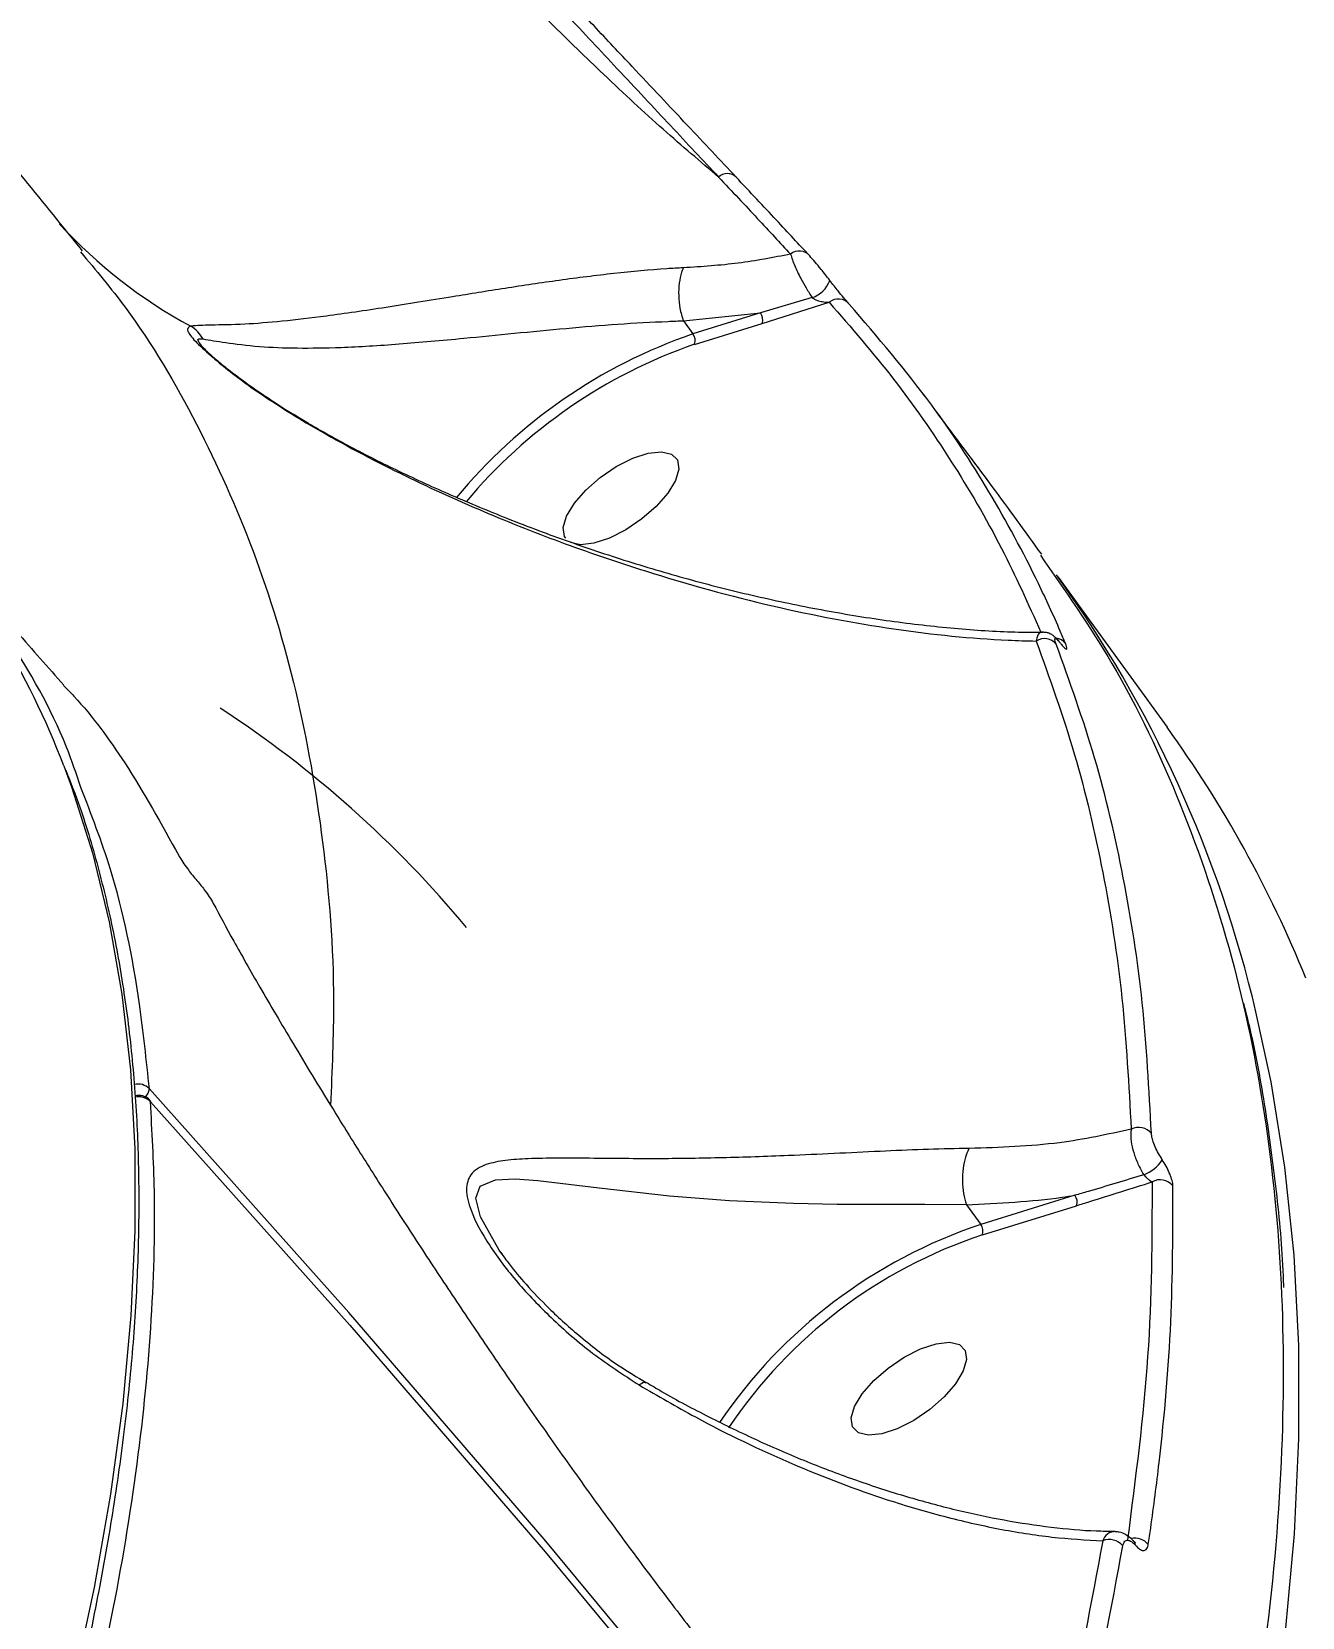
# Model space of a CAD drawing. Header units: millimetres. Extents: x -6028 to 5958, y -6064 to 4137.
# Drawn here: x 1604.9 to 1688.6, y -5.4 to 99.1 of the extents above; entities that cross this region are included whole.
import ezdxf

# ---------------------------------------------------------------- set-up
doc = ezdxf.new("R2010")
doc.units = ezdxf.units.MM
for name, color, linetype in [('DIKOM_ОБЪЕКТ', 7, 'Continuous'), ('DIKOM_РАЗМЕР_ЗОНА', 7, 'Continuous'), ('DIKOM_РАЗМЕР_ОБЪЕКТА', 7, 'Continuous')]:
    doc.layers.add(name, color=color, linetype=linetype)
doc.styles.add('style1', font='arial.ttf', dxfattribs={"width": 0.8})
doc.dimstyles.new('1-50', dxfattribs={"dimtxt": 300, "dimasz": 200, "dimexe": 100, "dimexo": 0, "dimgap": 100, "dimtad": 1, "dimtxsty": 'style1', "dimcen": 200, "dimclrd": 7, "dimclre": 7, "dimclrt": 7, "dimadec": 1, "dimazin": 2, "dimtfac": 1, "dimtmove": 0, "dimatfit": 2, "dimfxl": 0, "dimlwd": 25, "dimlwe": 18, "dimarcsym": 0})

# ---------------------------------------------------------------- blocks, each defined once
blk = doc.blocks.new('*D9')
at = {"layer": 'Defpoints', "color": 0, "transparency": 16777216}
for p in [(-6027.56, 1459.58), (4556.58, 1382.7), (4556.58, -5964.37)]:
    blk.add_point(p, dxfattribs=at)
at = {"layer": 'DIKOM_РАЗМЕР_ЗОНА', "color": 7, "lineweight": 18, "transparency": 16777216}
for p, q in [((-6027.56, 1459.58), (-6027.56, -6064.37)), ((4556.58, 1382.7), (4556.58, -6064.37))]:
    blk.add_line(p, q, dxfattribs=at)
at = {"layer": 'DIKOM_РАЗМЕР_ЗОНА', "color": 7, "lineweight": 25, "transparency": 16777216}
blk.add_line((-5827.56, -5964.37), (4356.58, -5964.37), dxfattribs=at)
at = {"layer": 'DIKOM_РАЗМЕР_ЗОНА', "color": 7, "transparency": 16777216}
for points in [[(-5827.56, -5931.03), (-5827.56, -5997.7), (-6027.56, -5964.37)], [(4356.58, -5931.03), (4356.58, -5997.7), (4556.58, -5964.37)]]:
    blk.add_solid(points, dxfattribs=at)
at = {"layer": 'DIKOM_РАЗМЕР_ЗОНА', "color": 7, "transparency": 16777216, "insert": (157.08, -5711.2), "char_height": 300, "attachment_point": 5, "style": 'style1'}
blk.add_mtext('10600', dxfattribs=at)
blk = doc.blocks.new('*D10')
at = {"layer": 'Defpoints', "color": 0, "transparency": 16777216}
for p in [(1555.59, 4137.49), (5858.35, 4137.49), (1555.59, -4898.38)]:
    blk.add_point(p, dxfattribs=at)
at = {"layer": 'DIKOM_РАЗМЕР_ЗОНА', "color": 7, "lineweight": 18, "transparency": 16777216}
for p, q in [((1555.59, 4137.49), (5958.35, 4137.49)), ((1555.59, -4898.38), (5958.35, -4898.38))]:
    blk.add_line(p, q, dxfattribs=at)
at = {"layer": 'DIKOM_РАЗМЕР_ЗОНА', "color": 7, "lineweight": 25, "transparency": 16777216}
blk.add_line((5858.35, -4698.38), (5858.35, 3937.49), dxfattribs=at)
at = {"layer": 'DIKOM_РАЗМЕР_ЗОНА', "color": 7, "transparency": 16777216}
for points in [[(5825.01, 3937.49), (5891.68, 3937.49), (5858.35, 4137.49)], [(5825.01, -4698.38), (5891.68, -4698.38), (5858.35, -4898.38)]]:
    blk.add_solid(points, dxfattribs=at)
at = {"layer": 'DIKOM_РАЗМЕР_ЗОНА', "color": 7, "transparency": 16777216, "insert": (5605.17, 52.12), "char_height": 300, "attachment_point": 5, "rotation": 90, "style": 'style1'}
blk.add_mtext('9050', dxfattribs=at)
blk = doc.blocks.new('*D11')
at = {"layer": 'Defpoints', "color": 0, "transparency": 16777216}
for p in [(259.43, 2965.58), (1920.55, -3002.33), (4022.59, -3002.33)]:
    blk.add_point(p, dxfattribs=at)
at = {"layer": 'DIKOM_РАЗМЕР_ОБЪЕКТА', "color": 7, "lineweight": 18, "transparency": 16777216}
for p, q in [((259.43, 2965.58), (4122.59, 2965.58)), ((1920.55, -3002.33), (4122.59, -3002.33))]:
    blk.add_line(p, q, dxfattribs=at)
at = {"layer": 'DIKOM_РАЗМЕР_ОБЪЕКТА', "color": 7, "lineweight": 25, "transparency": 16777216}
blk.add_line((4022.59, 2765.58), (4022.59, -2802.33), dxfattribs=at)
at = {"layer": 'DIKOM_РАЗМЕР_ОБЪЕКТА', "color": 7, "transparency": 16777216}
for points in [[(3989.25, 2765.58), (4055.92, 2765.58), (4022.59, 2965.58)], [(3989.25, -2802.33), (4055.92, -2802.33), (4022.59, -3002.33)]]:
    blk.add_solid(points, dxfattribs=at)
at = {"layer": 'DIKOM_РАЗМЕР_ОБЪЕКТА', "color": 7, "transparency": 16777216, "insert": (3769.41, -24.42), "char_height": 300, "attachment_point": 5, "rotation": 90, "style": 'style1'}
blk.add_mtext('6000', dxfattribs=at)
blk = doc.blocks.new('*D12')
at = {"layer": 'Defpoints', "color": 0, "transparency": 16777216}
for p in [(3056.58, 1987.9), (-4027.97, 676.5), (3056.58, -3714.77)]:
    blk.add_point(p, dxfattribs=at)
at = {"layer": 'DIKOM_РАЗМЕР_ОБЪЕКТА', "color": 7, "lineweight": 18, "transparency": 16777216}
for p, q in [((3056.58, 1987.9), (3056.58, -3814.77)), ((-4027.97, 676.5), (-4027.97, -3814.77))]:
    blk.add_line(p, q, dxfattribs=at)
at = {"layer": 'DIKOM_РАЗМЕР_ОБЪЕКТА', "color": 7, "lineweight": 25, "transparency": 16777216}
blk.add_line((-3827.97, -3714.77), (2856.58, -3714.77), dxfattribs=at)
at = {"layer": 'DIKOM_РАЗМЕР_ОБЪЕКТА', "color": 7, "transparency": 16777216}
for points in [[(-3827.97, -3681.44), (-3827.97, -3748.11), (-4027.97, -3714.77)], [(2856.58, -3681.44), (2856.58, -3748.11), (3056.58, -3714.77)]]:
    blk.add_solid(points, dxfattribs=at)
at = {"layer": 'DIKOM_РАЗМЕР_ОБЪЕКТА', "color": 7, "transparency": 16777216, "insert": (20, -3461.6), "char_height": 300, "attachment_point": 5, "style": 'style1'}
blk.add_mtext('7100', dxfattribs=at)

msp = doc.modelspace()

# ---------------------------------------------------------------- linework, layer by layer
at = {"layer": 'DIKOM_ОБЪЕКТ', "color": 7, "linetype": 'Continuous', "lineweight": 15}
for p, q in [((1656.327, 81.571), (1652.915, 80.561)), ((1647.84, 80.033), (1652.915, 80.561)), ((1652.915, 80.561), (1648.46, 79.178)), ((1653.027, 79.877), (1657.446, 81.267)), ((1647.838, 80.036), (1647.84, 80.033)), ((1647.84, 80.033), (1648.46, 79.178)), ((1648.572, 78.494), (1653.027, 79.877)), ((1663.618, 75.219), (1663.748, 75.046)), ((1672.546, 63.136), (1679.717, 53.252)), ((1673.643, 22.395), (1667.436, 20.469)), ((1666.488, 21.778), (1666.49, 21.774)), ((1666.49, 21.774), (1667.436, 20.469)), ((1667.548, 19.785), (1673.755, 21.711)), ((1636.05, 18.323), (1635.812, 18.626)), ((1677.556, -0.443), (1677.547, -0.432))]:
    msp.add_line(p, q, dxfattribs=at)
at = {"layer": 'DIKOM_ОБЪЕКТ', "color": 7, "linetype": 'Continuous', "lineweight": 15, "flags": 128}
for points in [[(1640.083, 65.707), (1640.009, 65.83), (1639.919, 66.424), (1640.138, 67.173), (1640.647, 68.019), (1641.406, 68.89), (1642.353, 69.718), (1643.41, 70.436), (1644.494, 70.984), (1645.515, 71.318), (1646.391, 71.413), (1647.051, 71.259), (1647.441, 70.869), (1647.531, 70.275), (1647.312, 69.525), (1646.803, 68.68), (1646.044, 67.808), (1645.097, 66.98), (1644.04, 66.263), (1642.956, 65.715), (1641.935, 65.38), (1641.059, 65.286), (1640.4, 65.44), (1640.4, 65.44)], [(1606.988, 50.71), (1607.504, 49.323), (1608.881, 44.981), (1609.988, 40.42), (1610.821, 35.644), (1611.381, 30.656), (1611.668, 25.461), (1611.68, 20.063), (1611.418, 14.467), (1610.882, 8.677), (1610.073, 2.698), (1608.991, -3.464), (1607.637, -9.805), (1606.013, -16.319), (1604.119, -23), (1601.958, -29.844), (1599.53, -36.844), (1596.839, -43.994)], [(1678.552, -45.54), (1680.097, -40.721), (1682.174, -33.588), (1683.955, -26.581), (1685.441, -19.706), (1686.63, -12.969), (1687.521, -6.376), (1688.112, 0.069), (1688.404, 6.358), (1688.397, 12.488), (1688.09, 18.452), (1687.483, 24.247), (1686.578, 29.866), (1685.575, 34.495)], [(1698.521, -78.004), (1687.152, -62.076), (1675.477, -46.336), (1663.5, -30.786), (1651.223, -15.433), (1638.65, -0.28), (1625.786, 14.668), (1612.634, 29.406)], [(1612.666, 28.655), (1612.68, 28.637), (1612.701, 28.566)], [(1612.701, 28.566), (1625.853, 13.828), (1638.717, -1.119), (1651.29, -16.272), (1663.567, -31.626), (1675.545, -47.175), (1687.22, -62.916), (1698.588, -78.843)], [(1635.812, 18.626), (1635.702, 18.767), (1634.451, 20.973), (1634.152, 22.199), (1634.439, 22.999), (1635.459, 23.424), (1636.746, 23.475), (1638.231, 23.362), (1642.282, 22.881), (1646.911, 22.362), (1650.868, 22.062), (1655.085, 21.876), (1657.976, 21.82), (1660.904, 21.801), (1663.748, 21.8), (1666.487, 21.778), (1666.488, 21.778), (1666.488, 21.778)], [(1659.376, 6.731), (1658.986, 7.121), (1658.896, 7.715), (1659.115, 8.464), (1659.624, 9.309), (1660.383, 10.181), (1661.329, 11.009), (1662.387, 11.727), (1663.47, 12.275), (1664.491, 12.609), (1665.367, 12.704), (1666.027, 12.55), (1666.418, 12.16), (1666.507, 11.566), (1666.289, 10.816), (1665.779, 9.971), (1665.02, 9.099), (1664.074, 8.271), (1663.016, 7.554), (1661.933, 7.006), (1660.912, 6.671), (1660.036, 6.577), (1659.376, 6.731)]]:
    msp.add_lwpolyline(points, dxfattribs=at)
at = {"layer": 'DIKOM_ОБЪЕКТ', "color": 7, "linetype": 'Continuous', "lineweight": 15}
for centre, radius, start, end in [((1650.732, 88.945), 0.814, 44.57036, 134.93108), ((1630.959, 108.694), 32.924, 222.57145, 241.72066), ((1655.472, 83.739), 0.904, 40.36204, 129.14818), ((1655.718, 83.349), 1.88, 288.89544, 340.19824), ((1652.325, 80.113), 0.74, 341.38116, 37.17394), ((1658.047, 80.552), 0.934, 39.53932, 130.06094), ((1614.005, 77.607), 2.494, 29.79778, 57.05189), ((1659.873, 46.011), 35.076, 108.98846, 140.37089), ((1659.734, 46.194), 34.175, 109.06491, 140.11198), ((1647.87, 78.731), 0.741, 341.39, 37.1631), ((1557.616, 32.004), 52.798, 20.74981, 41.98323), ((1606.877, 15.975), 80.849, 13.24287, 35.82272), ((1671.639, 58.087), 1.005, 39.79577, 122.98903), ((1672.303, 58.224), 0.907, 37.52851, 83.19686), ((1577.634, -6.399), 72.683, 39.72152, 56.92105), ((1616.537, 7.52), 77.994, 21.97847, 35.89862), ((1611.877, 28.686), 1.045, 43.54799, 103.69583), ((1611.657, 29.543), 0.986, 317.24448, 352.01874), ((1611.926, 27.983), 1, 42.25855, 104.77286), ((1611.942, 27.844), 1.048, 43.55597, 104.61508), ((1677.853, 25.788), 1.083, 39.42662, 117.3146), ((1677.34, 26.053), 2.453, 290.06295, 327.44567), ((1679.267, 22.33), 1.087, 39.3299, 119.27462), ((1673.052, 21.947), 0.741, 341.40333, 37.16328), ((1678.128, -11.524), 33.733, 108.47841, 145.82482), ((1666.846, 20.022), 0.741, 341.40125, 37.16536), ((1677.782, -11.051), 32.49, 108.3594, 146.09214), ((1675.914, -1.436), 1.14, 38.81101, 112.68811), ((1677.595, -1.346), 1.138, 38.86205, 102.43676), ((1677.27, -0.664), 0.361, 358.02771, 37.65113)]:
    msp.add_arc(centre, radius, start, end, dxfattribs=at)
for points, knots in [([(1529.64, 171.244), (1533.211, 167.716), (1541.028, 159.994), (1552.828, 147.801), (1565.091, 134.725), (1577.131, 121.418), (1588.942, 107.885), (1599.302, 95.633), (1605.641, 87.821), (1608.201, 84.665)], [0, 0, 0, 0, 0.1289196, 0.2821676, 0.4354905, 0.5888911, 0.7423726, 0.8959393, 1, 1, 1, 1]), ([(1651.313, 89.517), (1650.265, 90.631), (1648.151, 92.879), (1644.931, 96.299), (1641.965, 99.46), (1639.328, 102.281), (1636.58, 105.238), (1633.763, 108.29), (1630.928, 111.387), (1628.072, 114.537), (1625.192, 117.749), (1622.34, 120.97), (1619.564, 124.148), (1616.86, 127.29), (1614.212, 130.415), (1612.529, 132.449), (1611.687, 133.465)], [0, 0, 0, 0, 0.1001193, 0.2018928, 0.2673144, 0.3327344, 0.400066, 0.4673954, 0.5330259, 0.5986559, 0.6662116, 0.7337677, 0.7993729, 0.8649777, 0.9324885, 1, 1, 1, 1]), ([(1650.157, 89.522), (1648.959, 90.54), (1646.561, 92.575), (1642.801, 96.052), (1639.083, 99.66), (1635.461, 103.327), (1631.774, 107.204), (1628.066, 111.252), (1624.385, 115.416), (1620.775, 119.642), (1617.294, 123.876), (1613.958, 128.077), (1611.91, 130.791), (1610.888, 132.146)], [0, 0, 0, 0, 0.1033756, 0.2067499, 0.2946062, 0.382735, 0.470592, 0.5587473, 0.6471795, 0.7353358, 0.8234662, 0.911871, 1, 1, 1, 1]), ([(1611.377, 132.573), (1612.467, 131.263), (1614.65, 128.638), (1618.16, 124.537), (1621.787, 120.376), (1625.507, 116.189), (1629.257, 112.029), (1632.985, 107.948), (1636.632, 103.997), (1640.152, 100.213), (1643.65, 96.473), (1647.063, 92.833), (1649.126, 90.626), (1650.157, 89.522)], [0, 0, 0, 0, 0.0886928, 0.1776669, 0.2663584, 0.3550669, 0.444058, 0.5327621, 0.6211385, 0.7097992, 0.7981763, 0.8990881, 1, 1, 1, 1]), ([(1650.157, 89.522), (1651.039, 88.582), (1652.816, 86.688), (1654.203, 85.193), (1654.901, 84.44)], [0, 0, 0, 0, 0.4964881, 1, 1, 1, 1]), ([(1656.161, 84.325), (1655.458, 85.083), (1654.041, 86.609), (1652.226, 88.543), (1651.313, 89.517)], [0, 0, 0, 0, 0.4964899, 1, 1, 1, 1]), ([(1608.101, 84.584), (1609.103, 83.387), (1612.035, 79.88), (1615.864, 73.317), (1619.672, 64.893), (1622.459, 55.698), (1624.199, 45.764), (1624.939, 36.645), (1624.674, 30.627), (1624.573, 28.335)], [0, 0, 0, 0, 0.0831487, 0.2435014, 0.4037316, 0.5686189, 0.7336404, 0.8985281, 1, 1, 1, 1]), ([(1654.901, 84.44), (1653.764, 84.219), (1651.481, 83.774), (1649.053, 83.616), (1647.834, 83.537)], [0, 0, 0, 0, 0.4978519, 1, 1, 1, 1]), ([(1654.901, 84.44), (1654.977, 84.2), (1655.118, 83.759), (1655.519, 82.928), (1655.926, 82.193), (1656.191, 81.782), (1656.327, 81.571)], [0, 0, 0, 0, 0.33122842, 0.60780651, 0.79830373, 1, 1, 1, 1]), ([(1657.487, 82.712), (1657.391, 82.837), (1657.199, 83.086), (1656.862, 83.507), (1656.481, 83.967), (1656.275, 84.197), (1656.161, 84.325)], [0, 0, 0, 0, 0.1848953, 0.3685926, 0.6501004, 1, 1, 1, 1]), ([(1647.834, 83.537), (1647.473, 83.517), (1646.007, 83.438), (1643.275, 83.182), (1639.666, 82.725), (1636.071, 82.186), (1632.187, 81.561), (1628.161, 80.908), (1624.411, 80.351), (1621.316, 79.995), (1618.76, 79.786), (1616.574, 79.769), (1615.765, 79.723), (1615.361, 79.7)], [0, 0, 0, 0, 0.0275945, 0.1121793, 0.196824, 0.2807368, 0.3647052, 0.4782463, 0.5919069, 0.6886541, 0.785422, 0.8928598, 1, 1, 1, 1]), ([(1647.834, 83.537), (1647.82, 83.508), (1647.779, 83.418), (1647.668, 83.116), (1647.543, 82.545), (1647.506, 81.711), (1647.588, 80.814), (1647.751, 80.306), (1647.838, 80.036)], [0, 0, 0, 0, 0.0343223, 0.10612353, 0.32208045, 0.53804408, 0.75401097, 1, 1, 1, 1]), ([(1658.768, 81.147), (1658.751, 81.165), (1658.652, 81.274), (1658.427, 81.536), (1658.082, 81.955), (1657.764, 82.353), (1657.58, 82.593), (1657.487, 82.712)], [0, 0, 0, 0, 0.0639427, 0.388592, 0.6455989, 0.8223236, 1, 1, 1, 1]), ([(1656.327, 81.571), (1656.356, 81.548), (1656.406, 81.509), (1656.525, 81.445), (1656.721, 81.366), (1657.027, 81.293), (1657.277, 81.268), (1657.422, 81.267), (1657.446, 81.267)], [0, 0, 0, 0, 0.0726508, 0.1227919, 0.2789672, 0.5490252, 0.9246954, 1, 1, 1, 1]), ([(1657.446, 81.267), (1658.894, 79.603), (1661.789, 76.276), (1665.545, 70.839), (1668.809, 65.293), (1670.563, 61.383), (1671.397, 59.525)], [0, 0, 0, 0, 0.2553613, 0.5107239, 0.7674898, 1, 1, 1, 1]), ([(1673.023, 58.776), (1672.909, 59.044), (1672.344, 60.38), (1670.778, 63.794), (1668.051, 68.834), (1663.993, 75.053), (1660.637, 78.967), (1658.768, 81.147)], [0, 0, 0, 0, 0.0321655, 0.1608352, 0.4182082, 0.6759561, 1, 1, 1, 1]), ([(1615.361, 79.7), (1615.23, 79.627), (1615.002, 79.501), (1615.575, 78.757), (1616.569, 77.822), (1617.79, 76.818), (1619.786, 75.297), (1621.635, 74.146), (1622.978, 73.311)], [0, 0, 0, 0, 0.1914548, 0.3312406, 0.470484, 0.5823755, 0.6969234, 1, 1, 1, 1]), ([(1616.169, 78.846), (1616.618, 78.772), (1617.518, 78.623), (1619.761, 78.328), (1622.317, 78.232), (1625.375, 78.271), (1629.034, 78.498), (1632.926, 78.847), (1636.664, 79.222), (1640.088, 79.553), (1643.526, 79.851), (1646.099, 79.97), (1647.508, 80.043), (1647.838, 80.036), (1647.838, 80.036)], [0, 0, 0, 0, 0.1075125, 0.2153749, 0.3137291, 0.4120628, 0.526781, 0.641368, 0.7248286, 0.8082234, 0.890898, 0.9734919, 0.9999867, 1, 1, 1, 1]), ([(1616.043, 78.456), (1615.972, 78.545), (1615.676, 78.911), (1615.956, 78.874), (1616.169, 78.846)], [0, 0, 0, 0, 0.24085546, 1, 1, 1, 1]), ([(1616.012, 78.465), (1616.012, 78.465), (1615.987, 78.503), (1616.081, 78.374), (1616.323, 78.132), (1616.826, 77.67), (1617.54, 77.068), (1618.545, 76.292), (1619.376, 75.678), (1619.871, 75.351), (1619.898, 75.333)], [0, 0, 0, 0, 0.0001891, 0.1052894, 0.2305274, 0.375671, 0.5346455, 0.7502742, 0.9864414, 1, 1, 1, 1]), ([(1619.898, 75.333), (1620.394, 74.998), (1621.422, 74.303), (1622.545, 73.644), (1623.126, 73.302)], [0, 0, 0, 0, 0.4820103, 1, 1, 1, 1]), ([(1622.978, 73.311), (1622.992, 73.313), (1623.053, 73.321), (1623.09, 73.285), (1623.118, 73.258)], [0, 0, 0, 0, 0.2333468, 1, 1, 1, 1]), ([(1622.978, 73.311), (1623.179, 73.194), (1625.23, 72.007), (1629.143, 69.94), (1634.649, 67.426), (1640.06, 65.299), (1646.474, 63.126), (1653.786, 61.121), (1661.78, 59.61), (1667.469, 59.036), (1670.475, 58.948), (1671.091, 58.93)], [0, 0, 0, 0, 0.0115179, 0.1169985, 0.2229794, 0.3292411, 0.4351029, 0.6083265, 0.7820039, 0.9552841, 1, 1, 1, 1]), ([(1623.127, 73.273), (1624.037, 72.76), (1626.023, 71.64), (1629.166, 70.073), (1632.634, 68.487), (1636.382, 66.934), (1640.358, 65.441), (1644.497, 64.065), (1648.702, 62.844), (1652.955, 61.789), (1657.233, 60.914), (1661.514, 60.219), (1665.69, 59.75), (1669.056, 59.513), (1670.937, 59.522), (1671.552, 59.525)], [0, 0, 0, 0, 0.0518662, 0.1131887, 0.1791124, 0.2507016, 0.329802, 0.4115953, 0.496485, 0.5841637, 0.6743244, 0.7672919, 0.8620794, 0.9549013, 1, 1, 1, 1]), ([(1664.497, 74.044), (1665.73, 72.407), (1668.071, 69.299), (1670.354, 66.144), (1671.434, 64.651)], [0, 0, 0, 0, 0.5265329, 1, 1, 1, 1]), ([(1608.123, 49.278), (1607.816, 50.178), (1606.581, 53.8), (1603.311, 59.316), (1599.899, 64.31), (1597.437, 66.562), (1597.007, 66.955)], [0, 0, 0, 0, 0.1283002, 0.5162685, 0.9155041, 1, 1, 1, 1]), ([(1598.367, 65.645), (1600.213, 63.622), (1603.119, 60.438), (1605.957, 57.197), (1606.993, 56.015)], [0, 0, 0, 0, 0.6352144, 1, 1, 1, 1]), ([(1671.367, 64.602), (1672.998, 62.264), (1676.578, 57.132), (1680.759, 48.261), (1684.131, 38.314), (1686.324, 27.742), (1687.419, 16.636), (1687.42, 4.805), (1686.295, -7.733), (1683.967, -20.971), (1681.029, -33.114), (1678.403, -41.019), (1677.359, -44.16)], [0, 0, 0, 0, 0.0889471, 0.1952515, 0.3014694, 0.4046889, 0.5079882, 0.6112078, 0.7174258, 0.8237304, 0.9299481, 1, 1, 1, 1]), ([(1671.552, 59.513), (1671.491, 59.515), (1671.283, 59.523), (1671.147, 59.269), (1671.103, 58.999), (1671.091, 58.93)], [0, 0, 0, 0, 0.2393606, 0.8070772, 1, 1, 1, 1]), ([(1671.091, 58.93), (1671.973, 56.481), (1673.737, 51.581), (1675.58, 43.702), (1676.88, 35.474), (1677.197, 29.658), (1677.356, 26.75)], [0, 0, 0, 0, 0.249098, 0.498194, 0.7490981, 1, 1, 1, 1]), ([(1671.557, 59.534), (1671.643, 59.528), (1671.819, 59.516), (1672.053, 59.413), (1672.262, 59.271), (1672.446, 59.099), (1672.597, 58.912), (1672.678, 58.811)], [0, 0, 0, 0, 0.1550535, 0.3201766, 0.493301, 0.7260793, 1, 1, 1, 1]), ([(1672.411, 58.73), (1672.363, 58.874), (1672.293, 59.088), (1672.375, 59.11), (1672.498, 59.012), (1672.626, 58.869), (1672.7, 58.776), (1672.715, 58.756)], [0, 0, 0, 0, 0.4456141, 0.6623436, 0.8364718, 0.9657237, 1, 1, 1, 1]), ([(1678.689, 26.476), (1678.531, 29.37), (1678.217, 35.157), (1676.924, 43.39), (1675.08, 51.31), (1673.301, 56.257), (1672.411, 58.73)], [0, 0, 0, 0, 0.2490973, 0.4981942, 0.7490971, 1, 1, 1, 1]), ([(1672.699, 58.792), (1672.718, 58.768), (1672.774, 58.698), (1672.815, 58.658), (1672.809, 58.663), (1672.807, 58.665)], [0, 0, 0, 0, 0.2822765, 0.8228717, 1, 1, 1, 1]), ([(1672.715, 58.756), (1672.732, 58.736), (1672.809, 58.639), (1672.942, 58.491), (1673.07, 58.388), (1673.154, 58.409), (1673.075, 58.63), (1673.023, 58.776)], [0, 0, 0, 0, 0.0349244, 0.1620496, 0.3362533, 0.5591373, 1, 1, 1, 1]), ([(1606.981, 56.005), (1607.209, 55.769), (1608.715, 54.212), (1611.369, 50.579), (1613.424, 46.863), (1614.568, 44.793)], [0, 0, 0, 0, 0.0733995, 0.4839055, 1, 1, 1, 1]), ([(1607.129, 50.412), (1607.442, 49.609), (1608.269, 47.488), (1609.336, 43.828), (1610.359, 39.456), (1611.126, 34.883), (1611.65, 30.123), (1611.927, 25.177), (1611.957, 20.05), (1611.74, 14.745), (1611.277, 9.268), (1610.567, 3.623), (1609.613, -2.187), (1608.413, -8.155), (1606.971, -14.279), (1605.286, -20.552), (1603.362, -26.97), (1601.195, -33.531), (1599.071, -39.472), (1597.613, -43.256), (1597.031, -44.766)], [0, 0, 0, 0, 0.0350732, 0.0926964, 0.1503929, 0.2081549, 0.2659771, 0.3238484, 0.381758, 0.4396971, 0.4976572, 0.555631, 0.6136127, 0.6715994, 0.7295843, 0.7875676, 0.8455472, 0.9035213, 0.9614902, 1, 1, 1, 1]), ([(1612.634, 29.406), (1612.434, 31.287), (1611.896, 36.357), (1610.512, 43.089), (1608.807, 47.506), (1608.123, 49.278)], [0, 0, 0, 0, 0.261139, 0.7035519, 1, 1, 1, 1]), ([(1614.568, 44.793), (1614.577, 44.775), (1614.634, 44.665), (1614.796, 44.404), (1615.093, 43.989), (1615.394, 43.597), (1615.589, 43.363), (1615.687, 43.246)], [0, 0, 0, 0, 0.0638722, 0.3885834, 0.6455549, 0.8222941, 1, 1, 1, 1]), ([(1615.687, 43.246), (1615.788, 43.124), (1615.991, 42.881), (1616.309, 42.465), (1616.636, 42.007), (1616.771, 41.772), (1616.847, 41.641)], [0, 0, 0, 0, 0.1849038, 0.3685935, 0.6501476, 1, 1, 1, 1]), ([(1616.847, 41.641), (1617.268, 40.851), (1618.116, 39.26), (1619.309, 37.175), (1619.91, 36.126)], [0, 0, 0, 0, 0.4965008, 1, 1, 1, 1]), ([(1619.91, 36.126), (1620.618, 34.914), (1622.044, 32.472), (1624.336, 28.703), (1626.512, 25.207), (1628.496, 22.082), (1630.617, 18.806), (1632.847, 15.43), (1635.15, 12.014), (1637.533, 8.552), (1640.004, 5.04), (1642.524, 1.54), (1645.053, -1.889), (1647.596, -5.254), (1650.166, -8.572), (1651.877, -10.704), (1652.732, -11.771)], [0, 0, 0, 0, 0.1001215, 0.201894, 0.2673161, 0.3327358, 0.4000665, 0.4673969, 0.5330273, 0.5986553, 0.6662124, 0.733767, 0.7993731, 0.8649768, 0.9324884, 1, 1, 1, 1]), ([(1684.76, 35.055), (1684.902, 34.495), (1685.476, 32.229), (1686.215, 28.106), (1686.939, 22.676), (1687.319, 18.739), (1687.385, 16.574), (1687.393, 16.314)], [0, 0, 0, 0, 0.0952294, 0.3849294, 0.673321, 0.9607485, 1, 1, 1, 1]), ([(1137.812, -491.644), (1140.978, -490.246), (1149.572, -486.451), (1163.985, -479.542), (1181.112, -470.719), (1198.605, -461.074), (1216.375, -450.669), (1234.341, -439.545), (1252.448, -427.734), (1270.668, -415.241), (1288.969, -402.099), (1307.294, -388.356), (1325.557, -374.076), (1343.673, -359.326), (1361.584, -344.147), (1379.255, -328.556), (1396.662, -312.586), (1413.753, -296.292), (1430.45, -279.75), (1446.674, -263.035), (1462.369, -246.199), (1477.499, -229.268), (1492.049, -212.272), (1505.98, -195.264), (1519.228, -178.322), (1531.731, -161.528), (1543.441, -144.933), (1554.323, -128.572), (1564.377, -112.464), (1573.577, -96.66), (1581.883, -81.231), (1589.255, -66.249), (1595.359, -52.444), (1600.337, -39.752), (1604.338, -28.1), (1607.601, -16.868), (1610.115, -6.103), (1611.861, 4.099), (1612.835, 13.712), (1613.083, 21.834), (1612.812, 26.617), (1612.701, 28.566)], [0, 0, 0, 0, 0.0156528, 0.04248985, 0.06941153, 0.0963763, 0.12334105, 0.15026276, 0.17709987, 0.20393689, 0.23085856, 0.25782329, 0.28478808, 0.31170974, 0.3385468, 0.36538389, 0.39230554, 0.4192703, 0.44623507, 0.47315673, 0.49999378, 0.52683087, 0.55375249, 0.58071731, 0.60768201, 0.63460366, 0.66144074, 0.68827776, 0.71519938, 0.74216405, 0.76912881, 0.79605055, 0.82288755, 0.84596662, 0.86916829, 0.89239741, 0.91562643, 0.93882812, 0.96158796, 0.98434806, 1, 1, 1, 1]), ([(1677.356, 26.75), (1675.803, 26.411), (1672.408, 25.671), (1668.695, 25.547), (1666.68, 25.48)], [0, 0, 0, 0, 0.4574445, 1, 1, 1, 1]), ([(1677.356, 26.75), (1677.347, 26.699), (1677.308, 26.476), (1677.329, 25.975), (1677.499, 25.228), (1677.786, 24.451), (1678.049, 23.984), (1678.181, 23.749)], [0, 0, 0, 0, 0.073538, 0.3198412, 0.5507681, 0.773438, 1, 1, 1, 1]), ([(1679.408, 24.733), (1679.32, 24.873), (1679.145, 25.152), (1678.927, 25.606), (1678.765, 26.037), (1678.699, 26.321), (1678.691, 26.447), (1678.689, 26.476)], [0, 0, 0, 0, 0.2211139, 0.4418286, 0.6744795, 0.9251217, 1, 1, 1, 1]), ([(1666.68, 25.48), (1666.572, 25.479), (1665.593, 25.471), (1663.655, 25.419), (1660.757, 25.29), (1657.761, 25.143), (1654.245, 24.98), (1650.37, 24.853), (1645.927, 24.783), (1641.547, 24.843), (1638.239, 24.853), (1636.074, 24.718), (1634.734, 24.451), (1633.774, 23.895), (1633.439, 22.838), (1633.806, 21.219), (1635.003, 19.052), (1636.855, 16.629), (1639.161, 14.22), (1641.818, 11.909), (1643.885, 10.563), (1644.918, 9.89)], [0, 0, 0, 0, 0.0056298, 0.0508126, 0.0960134, 0.1438698, 0.1917642, 0.2633136, 0.3349762, 0.4270902, 0.5191818, 0.5590186, 0.5987823, 0.6438187, 0.6799264, 0.7160696, 0.769121, 0.823719, 0.8784531, 0.9392283, 1, 1, 1, 1]), ([(1666.68, 25.48), (1666.665, 25.455), (1666.569, 25.297), (1666.405, 24.897), (1666.257, 24.177), (1666.216, 23.334), (1666.286, 22.482), (1666.42, 22.013), (1666.488, 21.778)], [0, 0, 0, 0, 0.0319492, 0.2048474, 0.4036311, 0.6024128, 0.8012023, 1, 1, 1, 1]), ([(1680.108, 23.019), (1680.106, 23.047), (1680.1, 23.17), (1680.039, 23.448), (1679.882, 23.871), (1679.667, 24.319), (1679.494, 24.595), (1679.408, 24.733)], [0, 0, 0, 0, 0.0733209, 0.3225087, 0.5550504, 0.7773612, 1, 1, 1, 1]), ([(1678.181, 23.749), (1676.966, 23.376), (1675.457, 22.915), (1673.938, 22.479), (1673.643, 22.395)], [0, 0, 0, 0, 0.80587, 1, 1, 1, 1]), ([(1673.755, 21.711), (1674.046, 21.802), (1675.704, 22.319), (1677.366, 22.845), (1678.735, 23.278)], [0, 0, 0, 0, 0.1757211, 1, 1, 1, 1]), ([(1678.735, 23.278), (1678.723, 19.485), (1678.698, 11.887), (1677.641, 3.756), (1677.112, -0.316)], [0, 0, 0, 0, 0.4992709, 1, 1, 1, 1]), ([(1678.181, 23.749), (1678.215, 23.711), (1678.255, 23.667), (1678.341, 23.58), (1678.443, 23.486), (1678.58, 23.376), (1678.676, 23.311), (1678.724, 23.284), (1678.735, 23.278)], [0, 0, 0, 0, 0.1599984, 0.1864479, 0.3964515, 0.639865, 0.917278, 1, 1, 1, 1]), ([(1678.481, -0.632), (1678.535, -0.269), (1678.802, 1.546), (1679.435, 6.51), (1680.1, 14.127), (1680.105, 20.053), (1680.108, 23.019)], [0, 0, 0, 0, 0.0441414, 0.2207216, 0.6100152, 1, 1, 1, 1]), ([(1666.49, 21.774), (1668.624, 21.874), (1671.054, 21.987), (1673.363, 22.351), (1673.643, 22.395)], [0, 0, 0, 0, 0.8785878, 1, 1, 1, 1]), ([(1635.805, 18.619), (1635.981, 18.369), (1636.473, 17.674), (1637.534, 16.424), (1639.09, 14.791), (1641.117, 12.972), (1643.258, 11.313), (1644.785, 10.414), (1645.392, 10.056)], [0, 0, 0, 0, 0.07841678, 0.21790532, 0.38711923, 0.60445256, 0.84280076, 1, 1, 1, 1]), ([(1644.918, 9.89), (1644.94, 9.906), (1645.092, 10.017), (1645.282, 10.114), (1645.36, 10.038), (1645.383, 10.017)], [0, 0, 0, 0, 0.1073411, 0.7424156, 1, 1, 1, 1]), ([(1644.918, 9.89), (1646.155, 9.172), (1649.524, 7.215), (1655.051, 4.583), (1660.512, 2.512), (1665.025, 1.186), (1668.65, 0.365), (1672.166, -0.196), (1674.372, -0.322), (1675.475, -0.385)], [0, 0, 0, 0, 0.1128001, 0.3073774, 0.5062345, 0.6280298, 0.7498281, 0.8749136, 1, 1, 1, 1]), ([(1645.406, 10.055), (1645.736, 9.858), (1647.104, 9.039), (1649.552, 7.754), (1652.751, 6.199), (1656.004, 4.803), (1659.287, 3.564), (1662.573, 2.501), (1665.826, 1.627), (1669.022, 0.95), (1672.109, 0.494), (1674.545, 0.261), (1675.876, 0.26), (1676.285, 0.26)], [0, 0, 0, 0, 0.029798, 0.1235652, 0.2197949, 0.3186056, 0.4199366, 0.5235432, 0.6289776, 0.735691, 0.8438586, 0.9520414, 1, 1, 1, 1]), ([(1676.288, 0.226), (1676.152, 0.211), (1675.846, 0.179), (1675.6, -0.119), (1675.492, -0.348), (1675.475, -0.385)], [0, 0, 0, 0, 0.40304936, 0.90307237, 1, 1, 1, 1]), ([(1676.299, 0.219), (1676.385, 0.222), (1676.629, 0.23), (1677.016, 0.041), (1677.339, -0.18), (1677.503, -0.399), (1677.544, -0.455)], [0, 0, 0, 0, 0.17062083, 0.48539295, 0.87056683, 1, 1, 1, 1]), ([(1675.475, -0.385), (1674.718, -4.467), (1673.206, -12.631), (1670.495, -23.041), (1668.312, -29.44), (1667.632, -31.434)], [0, 0, 0, 0, 0.4076994, 0.8154011, 1, 1, 1, 1]), ([(1668.643, -32.744), (1669.398, -30.541), (1671.683, -23.872), (1674.501, -13.136), (1676.035, -4.86), (1676.803, -0.722)], [0, 0, 0, 0, 0.19773164, 0.59886644, 1, 1, 1, 1]), ([(1676.803, -0.722), (1676.839, -0.599), (1676.902, -0.383), (1677.119, -0.318), (1677.362, -0.404), (1677.541, -0.585), (1677.631, -0.676)], [0, 0, 0, 0, 0.3292289, 0.5797639, 0.7886218, 1, 1, 1, 1]), ([(1677.547, -0.431), (1677.56, -0.446), (1677.596, -0.488), (1677.627, -0.511), (1677.617, -0.505), (1677.616, -0.504)], [0, 0, 0, 0, 0.309061, 0.8555448, 1, 1, 1, 1]), ([(1677.631, -0.676), (1677.726, -0.771), (1677.913, -0.96), (1678.167, -1.046), (1678.37, -0.97), (1678.456, -0.784), (1678.479, -0.647), (1678.481, -0.632)], [0, 0, 0, 0, 0.2147379, 0.4259005, 0.6817106, 0.964156, 1, 1, 1, 1])]:
    msp.add_open_spline(points, degree=3, knots=knots, dxfattribs=at)

# ---------------------------------------------------------------- dimensions: what is measured, and where the dimension line sits
at = {"layer": 'DIKOM_РАЗМЕР_ЗОНА'}
dim = msp.add_linear_dim(base=(5858.345, 4137.494), p1=(1555.593, -4898.379), p2=(1555.593, 4137.494), angle=90, text='9050', dimstyle='1-50', dxfattribs=at)
dim.commit()
dim.dimension.update_dxf_attribs({"geometry": '*D10', "text_midpoint": (5858.345, 52.12), "dimtype": 160})
dim = msp.add_linear_dim(base=(4556.575, -5964.368), p1=(-6027.562, 1459.576), p2=(4556.575, 1382.704), text='10600', dimstyle='1-50', dxfattribs=at)
dim.commit()
dim.dimension.update_dxf_attribs({"geometry": '*D9', "text_midpoint": (157.08, -5964.368), "dimtype": 160})
at = {"layer": 'DIKOM_РАЗМЕР_ОБЪЕКТА'}
dim = msp.add_linear_dim(base=(4022.586, -3002.33), p1=(259.433, 2965.575), p2=(1920.546, -3002.33), angle=90, text='6000', dimstyle='1-50', dxfattribs=at)
dim.commit()
dim.dimension.update_dxf_attribs({"geometry": '*D11', "text_midpoint": (4022.586, -24.423), "dimtype": 160})
dim = msp.add_linear_dim(base=(3056.575, -3714.774), p1=(-4027.972, 676.501), p2=(3056.575, 1987.897), text='7100', dimstyle='1-50', dxfattribs=at)
dim.commit()
dim.dimension.update_dxf_attribs({"geometry": '*D12', "text_midpoint": (20, -3714.774), "dimtype": 160})

doc.saveas('drawing.dxf')
